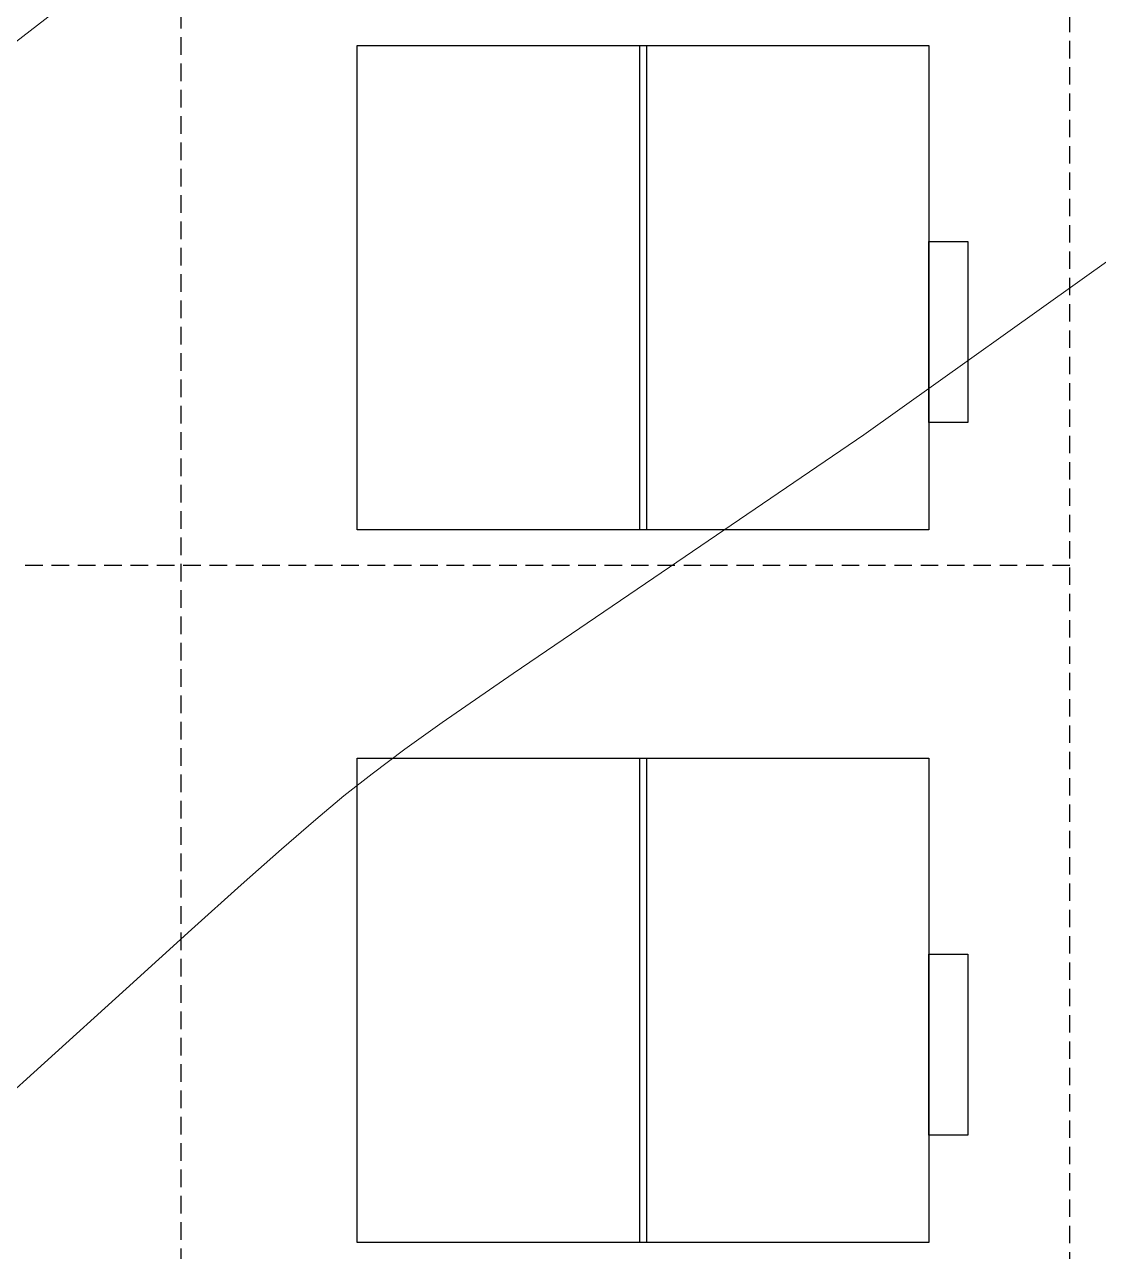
# Model space of a CAD drawing. Header units: inches. Extents: x 203 to 1065, y -1127 to 921.
# Drawn here: x 918.04 to 933.33, y 321.61 to 339.08 of the extents above; entities that cross this region are included whole.
import ezdxf

# ---------------------------------------------------------------- set-up
doc = ezdxf.new("R2010")
doc.units = ezdxf.units.IN
doc.header["$MEASUREMENT"] = 0
doc.linetypes.add('DASHED2', pattern=[0.375, 0.25, -0.125])
for name, color, linetype in [('Cumbreras', 140, 'Continuous'), ('CURVAS', 32, 'Continuous'), ('D2', 40, 'Continuous')]:
    doc.layers.add(name, color=color, linetype=linetype)
doc.layers.add('Limite terrenos', color=2, linetype='DASHED2', transparency=0.4)

# ---------------------------------------------------------------- blocks, each defined once
blk = doc.blocks.new('A$C662B019F')
at = {"layer": 'Cumbreras'}
for p, q in [((-6.898, 4.674), (0, 4.674)), ((-6.898, 4.574), (0, 4.574))]:
    blk.add_line(p, q, dxfattribs=at)
at = {"layer": 'D2'}
for points in [[(-6.898, 0.553), (0, 0.553), (0, 8.695), (-6.898, 8.695)], [(-4.107, 0), (-1.529, 0), (-1.529, 0.553), (-4.107, 0.553)]]:
    blk.add_lwpolyline(points, close=True, dxfattribs=at)

msp = doc.modelspace()

# ---------------------------------------------------------------- linework, layer by layer
at = {"layer": 'CURVAS', "lineweight": 0}
for p, q in [((929.99, 333.239), (933.544, 335.772)), ((926.999, 331.203), (929.99, 333.239)), ((924.999, 329.838), (926.999, 331.203)), ((923.988, 329.142), (924.999, 329.838)), ((923.454, 328.761), (923.988, 329.142)), ((922.988, 328.412), (923.454, 328.761)), ((922.588, 328.096), (922.988, 328.412)), ((922.188, 327.76), (922.588, 328.096)), ((921.701, 327.338), (922.188, 327.76)), ((921.127, 326.83), (921.701, 327.338)), ((920.419, 326.195), (921.127, 326.83)), ((919.486, 325.35), (920.419, 326.195)), ((918.326, 324.294), (919.486, 325.35)), ((917.035, 323.131), (918.326, 324.294))]:
    msp.add_line(p, q, dxfattribs=at)
at = {"layer": 'CURVAS', "color": 41, "lineweight": 0}
msp.add_lwpolyline([(898.536, 325.905), (900.3, 327.341), (901.888, 328.45), (903.454, 329.51), (905.008, 330.542), (906.592, 331.572), (908.416, 332.732), (910.51, 334.042), (912.822, 335.474), (914.852, 336.754), (916.475, 337.816), (917.703, 338.669), (918.746, 339.48), (919.688, 340.317), (920.533, 341.184), (921.606, 342.356), (923.118, 344.013), (925.069, 346.154), (927.185, 348.467), (929.162, 350.61), (931.003, 352.582)], dxfattribs=at)
at = {"layer": 'Limite terrenos'}
for p, q in [((920.265, 341.526), (920.265, 207.418)), ((932.925, 219.726), (932.925, 341.526)), ((932.925, 331.376), (907.817, 331.376))]:
    msp.add_line(p, q, dxfattribs=at)

# ---------------------------------------------------------------- block references
at = {"layer": 'D2', "xscale": -1, "rotation": 89.99999999999616}
for p in [(931.469, 331.887), (931.469, 321.737)]:
    msp.add_blockref('A$C662B019F', p, dxfattribs=at)

doc.saveas('drawing.dxf')
